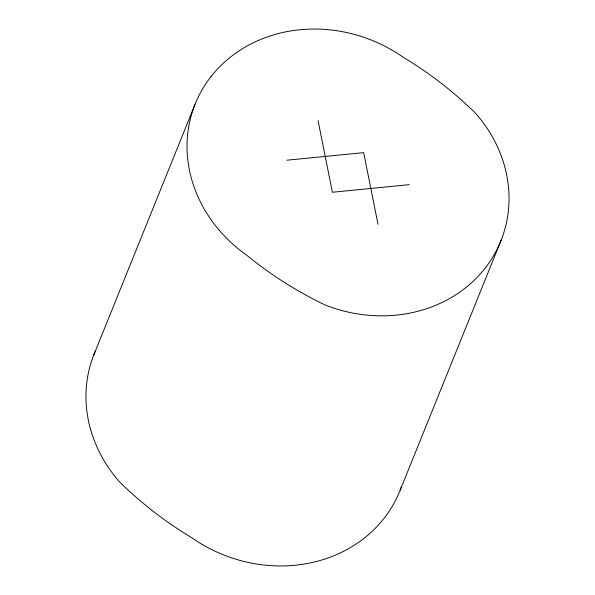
<?xml version="1.0" encoding="UTF-8"?>
<svg xmlns="http://www.w3.org/2000/svg" width="595" height="595" viewBox="0 0 595 595"><rect width="100%" height="100%" fill="white"/><g stroke="black" fill="none" stroke-linecap="round" stroke-linejoin="round"><path stroke-width="0.89" d="M93.839 354.821L194.885 104.705M400.115 490.295L501.161 240.179M286.797 160.219L363.657 152.632L377.996 224.293M409.256 184.666L332.397 192.252L318.057 120.599M401.387 486.911A140.227 125.166 22 0 1 191.627 537.635A354.36 316.295 22 0 1 119.186 481.496A140.227 125.166 22 0 1 95.215 351.481M211.232 76.338A140.227 125.166 22 0 0 247.081 255.486A354.36 316.295 22 0 0 324.848 304.871A140.227 125.166 22 0 0 484.821 268.546A140.227 125.166 22 0 0 475.814 113.504A354.36 316.295 22 0 0 403.373 57.365A140.227 125.166 22 0 0 211.232 76.338"/></g></svg>
